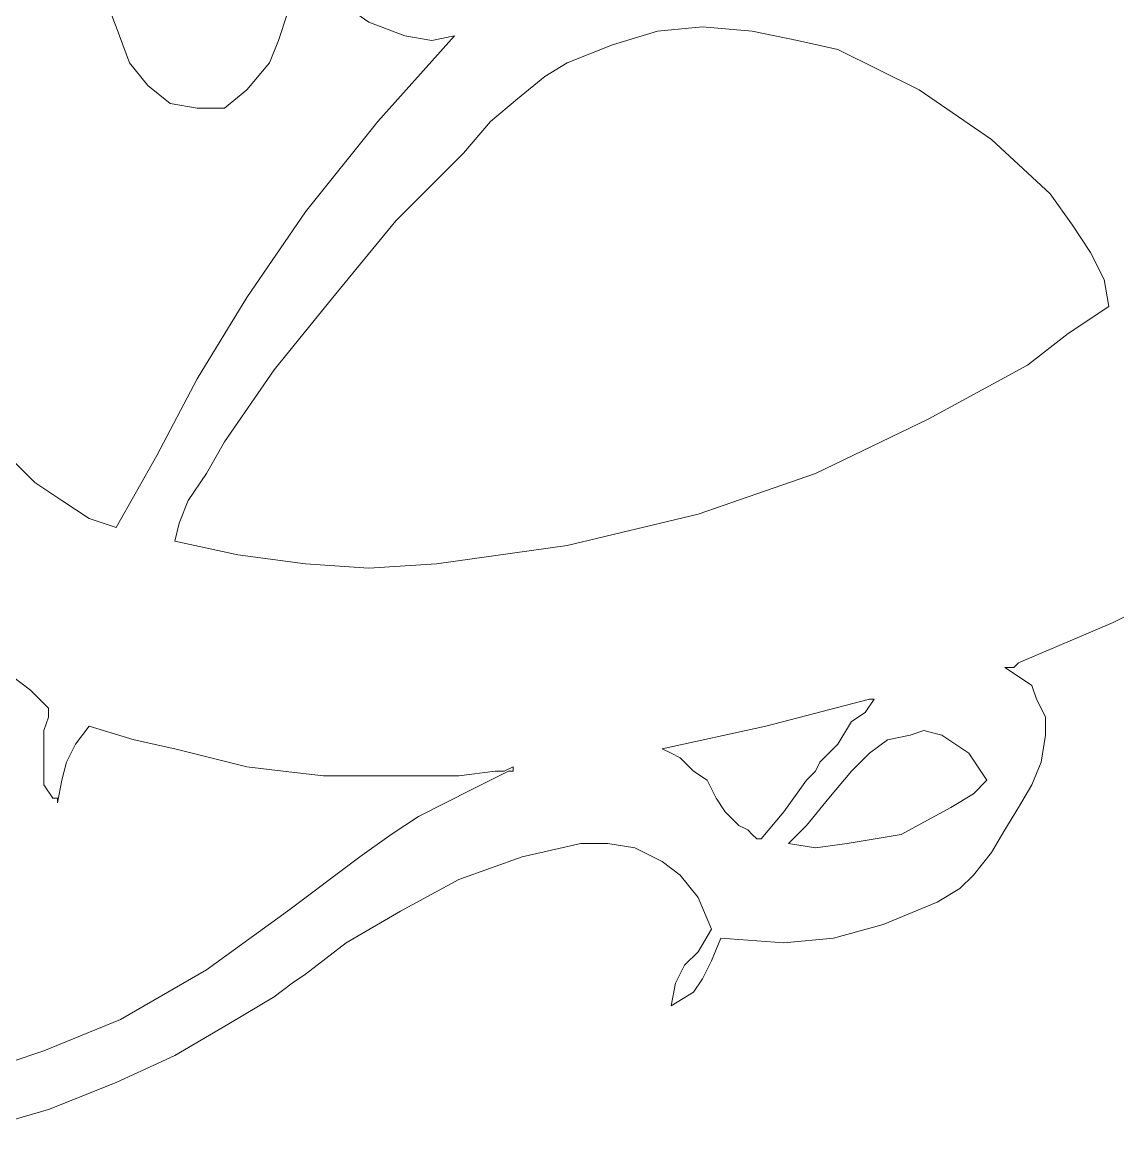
# Model space of a CAD drawing. Header units: centimetres. Extents: x -51 to 51, y -37 to 37.
# Drawn here: x -15.94 to -9.52, y -35.95 to -29.42 of the extents above; entities that cross this region are included whole.
import ezdxf

# ---------------------------------------------------------------- set-up
doc = ezdxf.new("R2010")
doc.units = ezdxf.units.CM
doc.header["$MEASUREMENT"] = 0
doc.layers.add('Layer 1', color=7, linetype='Continuous')

msp = doc.modelspace()

# ---------------------------------------------------------------- linework, layer by layer
at = {"layer": 'Layer 1', "lineweight": 9}
for points, knots in [([(-15.3064, -29.66166), (-15.3064, -29.66166), (-15.38571, -29.45016), (-15.38571, -29.45016), (-15.38571, -29.45016), (-15.38571, -29.45016), (-15.46502, -29.23867), (-15.46502, -29.23867), (-15.46502, -29.23867), (-15.46502, -29.23867), (-15.49145, -29.02718), (-15.49145, -29.02718), (-15.49145, -29.02718), (-15.49145, -29.02718), (-15.54433, -28.78925), (-15.54433, -28.78925)], [0, 0, 0, 0, 0.2, 0.2, 0.2, 0.2, 0.4, 0.4, 0.4, 0.4, 0.6, 0.6, 0.6, 0.6, 1, 1, 1, 1]), ([(-14.32825, -29.00074), (-14.32825, -29.00074), (-14.35469, -29.21224), (-14.35469, -29.21224), (-14.35469, -29.21224), (-14.35469, -29.21224), (-14.38112, -29.37085), (-14.38112, -29.37085), (-14.38112, -29.37085), (-14.38112, -29.37085), (-14.434, -29.52947), (-14.434, -29.52947), (-14.434, -29.52947), (-14.434, -29.52947), (-14.48687, -29.66166), (-14.48687, -29.66166), (-14.48687, -29.66166), (-14.48687, -29.66166), (-14.61905, -29.82027), (-14.61905, -29.82027), (-14.61905, -29.82027), (-14.61905, -29.82027), (-14.75123, -29.92602), (-14.75123, -29.92602), (-14.75123, -29.92602), (-14.75123, -29.92602), (-14.90985, -29.92602), (-14.90985, -29.92602), (-14.90985, -29.92602), (-14.90985, -29.92602), (-15.06847, -29.89958), (-15.06847, -29.89958), (-15.06847, -29.89958), (-15.06847, -29.89958), (-15.20065, -29.79384), (-15.20065, -29.79384), (-15.20065, -29.79384), (-15.20065, -29.79384), (-15.3064, -29.66166), (-15.3064, -29.66166)], [0, 0, 0, 0, 0.0909091, 0.0909091, 0.0909091, 0.0909091, 0.1818182, 0.1818182, 0.1818182, 0.1818182, 0.2727273, 0.2727273, 0.2727273, 0.2727273, 0.3636364, 0.3636364, 0.3636364, 0.3636364, 0.4545455, 0.4545455, 0.4545455, 0.4545455, 0.5454545, 0.5454545, 0.5454545, 0.5454545, 0.6363636, 0.6363636, 0.6363636, 0.6363636, 0.7272727, 0.7272727, 0.7272727, 0.7272727, 0.8181818, 0.8181818, 0.8181818, 0.8181818, 1, 1, 1, 1]), ([(-13.69377, -29.50304), (-13.69377, -29.50304), (-13.90527, -29.42373), (-13.90527, -29.42373), (-13.90527, -29.42373), (-13.90527, -29.42373), (-14.09032, -29.29154), (-14.09032, -29.29154), (-14.09032, -29.29154), (-14.09032, -29.29154), (-14.2225, -29.13293), (-14.2225, -29.13293), (-14.2225, -29.13293), (-14.2225, -29.13293), (-14.32825, -29.00074), (-14.32825, -29.00074)], [0, 0, 0, 0, 0.2, 0.2, 0.2, 0.2, 0.4, 0.4, 0.4, 0.4, 0.6, 0.6, 0.6, 0.6, 1, 1, 1, 1]), ([(-14.90985, -31.51221), (-14.90985, -31.51221), (-14.61905, -31.03635), (-14.61905, -31.03635), (-14.61905, -31.03635), (-14.61905, -31.03635), (-14.27538, -30.53406), (-14.27538, -30.53406), (-14.27538, -30.53406), (-14.27538, -30.53406), (-13.85239, -30.00533), (-13.85239, -30.00533), (-13.85239, -30.00533), (-13.85239, -30.00533), (-13.40297, -29.50304), (-13.40297, -29.50304)], [0, 0, 0, 0, 0.2, 0.2, 0.2, 0.2, 0.4, 0.4, 0.4, 0.4, 0.6, 0.6, 0.6, 0.6, 1, 1, 1, 1]), ([(-13.40297, -29.50304), (-13.40297, -29.50304), (-13.53516, -29.52947), (-13.53516, -29.52947), (-13.53516, -29.52947), (-13.53516, -29.52947), (-13.69377, -29.50304), (-13.69377, -29.50304)], [0, 0, 0, 0, 0.3333333, 0.3333333, 0.3333333, 0.3333333, 1, 1, 1, 1]), ([(-12.74206, -29.66166), (-12.74206, -29.66166), (-12.4777, -29.55591), (-12.4777, -29.55591), (-12.4777, -29.55591), (-12.4777, -29.55591), (-12.21333, -29.4766), (-12.21333, -29.4766), (-12.21333, -29.4766), (-12.21333, -29.4766), (-11.94897, -29.45016), (-11.94897, -29.45016), (-11.94897, -29.45016), (-11.94897, -29.45016), (-11.65816, -29.4766), (-11.65816, -29.4766), (-11.65816, -29.4766), (-11.65816, -29.4766), (-11.3938, -29.52947), (-11.3938, -29.52947), (-11.3938, -29.52947), (-11.3938, -29.52947), (-11.15587, -29.58235), (-11.15587, -29.58235), (-11.15587, -29.58235), (-11.15587, -29.58235), (-10.68002, -29.82027), (-10.68002, -29.82027), (-10.68002, -29.82027), (-10.68002, -29.82027), (-10.25703, -30.11108), (-10.25703, -30.11108), (-10.25703, -30.11108), (-10.25703, -30.11108), (-9.91336, -30.42831), (-9.91336, -30.42831), (-9.91336, -30.42831), (-9.91336, -30.42831), (-9.78117, -30.61337), (-9.78117, -30.61337), (-9.78117, -30.61337), (-9.78117, -30.61337), (-9.67543, -30.77199), (-9.67543, -30.77199), (-9.67543, -30.77199), (-9.67543, -30.77199), (-9.59612, -30.93061), (-9.59612, -30.93061), (-9.59612, -30.93061), (-9.59612, -30.93061), (-9.56968, -31.08923), (-9.56968, -31.08923)], [0, 0, 0, 0, 0.0714286, 0.0714286, 0.0714286, 0.0714286, 0.1428571, 0.1428571, 0.1428571, 0.1428571, 0.2142857, 0.2142857, 0.2142857, 0.2142857, 0.2857143, 0.2857143, 0.2857143, 0.2857143, 0.3571429, 0.3571429, 0.3571429, 0.3571429, 0.4285714, 0.4285714, 0.4285714, 0.4285714, 0.5, 0.5, 0.5, 0.5, 0.5714286, 0.5714286, 0.5714286, 0.5714286, 0.6428571, 0.6428571, 0.6428571, 0.6428571, 0.7142857, 0.7142857, 0.7142857, 0.7142857, 0.7857143, 0.7857143, 0.7857143, 0.7857143, 0.8571429, 0.8571429, 0.8571429, 0.8571429, 1, 1, 1, 1]), ([(-15.04203, -32.46392), (-15.04203, -32.46392), (-15.0156, -32.35818), (-15.0156, -32.35818), (-15.0156, -32.35818), (-15.0156, -32.35818), (-14.96273, -32.22599), (-14.96273, -32.22599), (-14.96273, -32.22599), (-14.96273, -32.22599), (-14.85698, -32.06738), (-14.85698, -32.06738), (-14.85698, -32.06738), (-14.85698, -32.06738), (-14.75123, -31.88232), (-14.75123, -31.88232), (-14.75123, -31.88232), (-14.75123, -31.88232), (-14.46043, -31.45934), (-14.46043, -31.45934), (-14.46043, -31.45934), (-14.46043, -31.45934), (-14.11676, -31.03635), (-14.11676, -31.03635), (-14.11676, -31.03635), (-14.11676, -31.03635), (-13.74665, -30.58693), (-13.74665, -30.58693), (-13.74665, -30.58693), (-13.74665, -30.58693), (-13.3501, -30.19039), (-13.3501, -30.19039), (-13.3501, -30.19039), (-13.3501, -30.19039), (-13.19148, -30.00533), (-13.19148, -30.00533), (-13.19148, -30.00533), (-13.19148, -30.00533), (-13.03286, -29.87315), (-13.03286, -29.87315), (-13.03286, -29.87315), (-13.03286, -29.87315), (-12.87424, -29.74096), (-12.87424, -29.74096), (-12.87424, -29.74096), (-12.87424, -29.74096), (-12.74206, -29.66166), (-12.74206, -29.66166)], [0, 0, 0, 0, 0.0769231, 0.0769231, 0.0769231, 0.0769231, 0.1538462, 0.1538462, 0.1538462, 0.1538462, 0.2307692, 0.2307692, 0.2307692, 0.2307692, 0.3076923, 0.3076923, 0.3076923, 0.3076923, 0.3846154, 0.3846154, 0.3846154, 0.3846154, 0.4615385, 0.4615385, 0.4615385, 0.4615385, 0.5384615, 0.5384615, 0.5384615, 0.5384615, 0.6153846, 0.6153846, 0.6153846, 0.6153846, 0.6923077, 0.6923077, 0.6923077, 0.6923077, 0.7692308, 0.7692308, 0.7692308, 0.7692308, 0.8461538, 0.8461538, 0.8461538, 0.8461538, 1, 1, 1, 1]), ([(-9.56968, -31.08923), (-9.56968, -31.08923), (-9.80761, -31.24784), (-9.80761, -31.24784), (-9.80761, -31.24784), (-9.80761, -31.24784), (-10.04554, -31.4329), (-10.04554, -31.4329), (-10.04554, -31.4329), (-10.04554, -31.4329), (-10.62714, -31.75014), (-10.62714, -31.75014), (-10.62714, -31.75014), (-10.62714, -31.75014), (-11.28805, -32.06738), (-11.28805, -32.06738), (-11.28805, -32.06738), (-11.28805, -32.06738), (-11.9754, -32.3053), (-11.9754, -32.3053), (-11.9754, -32.3053), (-11.9754, -32.3053), (-12.74206, -32.49036), (-12.74206, -32.49036), (-12.74206, -32.49036), (-12.74206, -32.49036), (-13.50872, -32.5961), (-13.50872, -32.5961), (-13.50872, -32.5961), (-13.50872, -32.5961), (-13.90527, -32.62254), (-13.90527, -32.62254), (-13.90527, -32.62254), (-13.90527, -32.62254), (-14.27538, -32.5961), (-14.27538, -32.5961), (-14.27538, -32.5961), (-14.27538, -32.5961), (-14.67192, -32.54323), (-14.67192, -32.54323), (-14.67192, -32.54323), (-14.67192, -32.54323), (-15.04203, -32.46392), (-15.04203, -32.46392)], [0, 0, 0, 0, 0.0833333, 0.0833333, 0.0833333, 0.0833333, 0.1666667, 0.1666667, 0.1666667, 0.1666667, 0.25, 0.25, 0.25, 0.25, 0.3333333, 0.3333333, 0.3333333, 0.3333333, 0.4166667, 0.4166667, 0.4166667, 0.4166667, 0.5, 0.5, 0.5, 0.5, 0.5833333, 0.5833333, 0.5833333, 0.5833333, 0.6666667, 0.6666667, 0.6666667, 0.6666667, 0.75, 0.75, 0.75, 0.75, 0.8333333, 0.8333333, 0.8333333, 0.8333333, 1, 1, 1, 1]), ([(-16.44317, -31.27428), (-16.44317, -31.27428), (-16.25811, -31.64439), (-16.25811, -31.64439), (-16.25811, -31.64439), (-16.25811, -31.64439), (-16.02018, -31.96163), (-16.02018, -31.96163), (-16.02018, -31.96163), (-16.02018, -31.96163), (-15.86157, -32.12025), (-15.86157, -32.12025), (-15.86157, -32.12025), (-15.86157, -32.12025), (-15.70295, -32.22599), (-15.70295, -32.22599), (-15.70295, -32.22599), (-15.70295, -32.22599), (-15.54433, -32.33174), (-15.54433, -32.33174), (-15.54433, -32.33174), (-15.54433, -32.33174), (-15.38571, -32.38461), (-15.38571, -32.38461)], [0, 0, 0, 0, 0.1428571, 0.1428571, 0.1428571, 0.1428571, 0.2857143, 0.2857143, 0.2857143, 0.2857143, 0.4285714, 0.4285714, 0.4285714, 0.4285714, 0.5714286, 0.5714286, 0.5714286, 0.5714286, 0.7142857, 0.7142857, 0.7142857, 0.7142857, 1, 1, 1, 1]), ([(-15.38571, -32.38461), (-15.38571, -32.38461), (-15.14778, -31.96163), (-15.14778, -31.96163), (-15.14778, -31.96163), (-15.14778, -31.96163), (-14.90985, -31.51221), (-14.90985, -31.51221)], [0, 0, 0, 0, 0.3333333, 0.3333333, 0.3333333, 0.3333333, 1, 1, 1, 1]), ([(-9.35819, -32.83403), (-9.35819, -32.83403), (-9.4375, -32.88691), (-9.4375, -32.88691), (-9.4375, -32.88691), (-9.4375, -32.88691), (-9.54325, -32.93978), (-9.54325, -32.93978)], [0, 0, 0, 0, 0.3333333, 0.3333333, 0.3333333, 0.3333333, 1, 1, 1, 1]), ([(-16.15237, -33.12483), (-16.15237, -33.12483), (-15.99375, -33.25702), (-15.99375, -33.25702), (-15.99375, -33.25702), (-15.99375, -33.25702), (-15.888, -33.33633), (-15.888, -33.33633), (-15.888, -33.33633), (-15.888, -33.33633), (-15.83513, -33.3892), (-15.83513, -33.3892), (-15.83513, -33.3892), (-15.83513, -33.3892), (-15.80869, -33.41564), (-15.80869, -33.41564), (-15.80869, -33.41564), (-15.80869, -33.41564), (-15.78226, -33.44207), (-15.78226, -33.44207), (-15.78226, -33.44207), (-15.78226, -33.44207), (-15.78226, -33.49495), (-15.78226, -33.49495), (-15.78226, -33.49495), (-15.78226, -33.49495), (-15.80869, -33.57425), (-15.80869, -33.57425), (-15.80869, -33.57425), (-15.80869, -33.57425), (-15.80869, -33.73287), (-15.80869, -33.73287)], [0, 0, 0, 0, 0.1111111, 0.1111111, 0.1111111, 0.1111111, 0.2222222, 0.2222222, 0.2222222, 0.2222222, 0.3333333, 0.3333333, 0.3333333, 0.3333333, 0.4444444, 0.4444444, 0.4444444, 0.4444444, 0.5555556, 0.5555556, 0.5555556, 0.5555556, 0.6666667, 0.6666667, 0.6666667, 0.6666667, 0.7777778, 0.7777778, 0.7777778, 0.7777778, 1, 1, 1, 1]), ([(-10.09841, -33.17771), (-10.09841, -33.17771), (-10.12485, -33.20414), (-10.12485, -33.20414), (-10.12485, -33.20414), (-10.12485, -33.20414), (-10.17772, -33.20414), (-10.17772, -33.20414)], [0, 0, 0, 0, 0.3333333, 0.3333333, 0.3333333, 0.3333333, 1, 1, 1, 1]), ([(-10.17772, -33.20414), (-10.17772, -33.20414), (-10.09841, -33.25702), (-10.09841, -33.25702), (-10.09841, -33.25702), (-10.09841, -33.25702), (-10.0191, -33.30989), (-10.0191, -33.30989)], [0, 0, 0, 0, 0.3333333, 0.3333333, 0.3333333, 0.3333333, 1, 1, 1, 1]), ([(-10.0191, -33.30989), (-10.0191, -33.30989), (-9.99267, -33.3892), (-9.99267, -33.3892), (-9.99267, -33.3892), (-9.99267, -33.3892), (-9.96623, -33.44207), (-9.96623, -33.44207)], [0, 0, 0, 0, 0.3333333, 0.3333333, 0.3333333, 0.3333333, 1, 1, 1, 1]), ([(-10.97082, -33.3892), (-10.97082, -33.3892), (-11.57886, -33.54782), (-11.57886, -33.54782), (-11.57886, -33.54782), (-11.57886, -33.54782), (-12.18689, -33.68), (-12.18689, -33.68)], [0, 0, 0, 0, 0.3333333, 0.3333333, 0.3333333, 0.3333333, 1, 1, 1, 1]), ([(-11.07656, -33.52138), (-11.07656, -33.52138), (-10.99725, -33.46851), (-10.99725, -33.46851), (-10.99725, -33.46851), (-10.99725, -33.46851), (-10.94438, -33.3892), (-10.94438, -33.3892)], [0, 0, 0, 0, 0.3333333, 0.3333333, 0.3333333, 0.3333333, 1, 1, 1, 1]), ([(-10.94438, -33.3892), (-10.94438, -33.3892), (-10.94438, -33.3892), (-10.94438, -33.3892), (-10.94438, -33.3892), (-10.94438, -33.3892), (-10.97082, -33.3892), (-10.97082, -33.3892)], [0, 0, 0, 0, 0.3333333, 0.3333333, 0.3333333, 0.3333333, 1, 1, 1, 1]), ([(-9.96623, -33.44207), (-9.96623, -33.44207), (-9.93979, -33.49495), (-9.93979, -33.49495), (-9.93979, -33.49495), (-9.93979, -33.49495), (-9.93979, -33.52138), (-9.93979, -33.52138)], [0, 0, 0, 0, 0.3333333, 0.3333333, 0.3333333, 0.3333333, 1, 1, 1, 1]), ([(-15.72938, -33.99724), (-15.72938, -33.99724), (-15.70295, -33.86506), (-15.70295, -33.86506), (-15.70295, -33.86506), (-15.70295, -33.86506), (-15.67651, -33.75931), (-15.67651, -33.75931), (-15.67651, -33.75931), (-15.67651, -33.75931), (-15.62364, -33.65356), (-15.62364, -33.65356), (-15.62364, -33.65356), (-15.62364, -33.65356), (-15.54433, -33.54782), (-15.54433, -33.54782)], [0, 0, 0, 0, 0.2, 0.2, 0.2, 0.2, 0.4, 0.4, 0.4, 0.4, 0.6, 0.6, 0.6, 0.6, 1, 1, 1, 1]), ([(-15.54433, -33.54782), (-15.54433, -33.54782), (-15.27996, -33.62713), (-15.27996, -33.62713), (-15.27996, -33.62713), (-15.27996, -33.62713), (-15.04203, -33.68), (-15.04203, -33.68), (-15.04203, -33.68), (-15.04203, -33.68), (-14.61905, -33.78575), (-14.61905, -33.78575), (-14.61905, -33.78575), (-14.61905, -33.78575), (-14.40756, -33.81218), (-14.40756, -33.81218), (-14.40756, -33.81218), (-14.40756, -33.81218), (-14.16963, -33.83862), (-14.16963, -33.83862), (-14.16963, -33.83862), (-14.16963, -33.83862), (-13.90527, -33.83862), (-13.90527, -33.83862), (-13.90527, -33.83862), (-13.90527, -33.83862), (-13.58803, -33.83862), (-13.58803, -33.83862)], [0, 0, 0, 0, 0.125, 0.125, 0.125, 0.125, 0.25, 0.25, 0.25, 0.25, 0.375, 0.375, 0.375, 0.375, 0.5, 0.5, 0.5, 0.5, 0.625, 0.625, 0.625, 0.625, 0.75, 0.75, 0.75, 0.75, 1, 1, 1, 1]), ([(-11.26162, -33.75931), (-11.26162, -33.75931), (-11.15587, -33.65356), (-11.15587, -33.65356), (-11.15587, -33.65356), (-11.15587, -33.65356), (-11.07656, -33.52138), (-11.07656, -33.52138)], [0, 0, 0, 0, 0.3333333, 0.3333333, 0.3333333, 0.3333333, 1, 1, 1, 1]), ([(-10.97082, -33.70644), (-10.97082, -33.70644), (-10.86507, -33.62713), (-10.86507, -33.62713), (-10.86507, -33.62713), (-10.86507, -33.62713), (-10.73289, -33.60069), (-10.73289, -33.60069), (-10.73289, -33.60069), (-10.73289, -33.60069), (-10.65358, -33.57425), (-10.65358, -33.57425), (-10.65358, -33.57425), (-10.65358, -33.57425), (-10.54783, -33.60069), (-10.54783, -33.60069), (-10.54783, -33.60069), (-10.54783, -33.60069), (-10.38921, -33.70644), (-10.38921, -33.70644), (-10.38921, -33.70644), (-10.38921, -33.70644), (-10.28347, -33.86506), (-10.28347, -33.86506)], [0, 0, 0, 0, 0.1428571, 0.1428571, 0.1428571, 0.1428571, 0.2857143, 0.2857143, 0.2857143, 0.2857143, 0.4285714, 0.4285714, 0.4285714, 0.4285714, 0.5714286, 0.5714286, 0.5714286, 0.5714286, 0.7142857, 0.7142857, 0.7142857, 0.7142857, 1, 1, 1, 1]), ([(-9.93979, -33.60069), (-9.93979, -33.60069), (-9.96623, -33.75931), (-9.96623, -33.75931), (-9.96623, -33.75931), (-9.96623, -33.75931), (-10.0191, -33.89149), (-10.0191, -33.89149), (-10.0191, -33.89149), (-10.0191, -33.89149), (-10.09841, -34.02367), (-10.09841, -34.02367), (-10.09841, -34.02367), (-10.09841, -34.02367), (-10.17772, -34.15586), (-10.17772, -34.15586)], [0, 0, 0, 0, 0.2, 0.2, 0.2, 0.2, 0.4, 0.4, 0.4, 0.4, 0.6, 0.6, 0.6, 0.6, 1, 1, 1, 1]), ([(-12.18689, -33.68), (-12.18689, -33.68), (-12.13402, -33.70644), (-12.13402, -33.70644), (-12.13402, -33.70644), (-12.13402, -33.70644), (-12.08115, -33.73287), (-12.08115, -33.73287)], [0, 0, 0, 0, 0.3333333, 0.3333333, 0.3333333, 0.3333333, 1, 1, 1, 1]), ([(-15.80869, -33.73287), (-15.80869, -33.73287), (-15.80869, -33.78575), (-15.80869, -33.78575), (-15.80869, -33.78575), (-15.80869, -33.78575), (-15.80869, -33.81218), (-15.80869, -33.81218)], [0, 0, 0, 0, 0.3333333, 0.3333333, 0.3333333, 0.3333333, 1, 1, 1, 1]), ([(-12.08115, -33.73287), (-12.08115, -33.73287), (-12.00184, -33.81218), (-12.00184, -33.81218), (-12.00184, -33.81218), (-12.00184, -33.81218), (-11.92253, -33.86506), (-11.92253, -33.86506)], [0, 0, 0, 0, 0.3333333, 0.3333333, 0.3333333, 0.3333333, 1, 1, 1, 1]), ([(-11.44667, -34.23517), (-11.44667, -34.23517), (-11.34093, -34.12942), (-11.34093, -34.12942), (-11.34093, -34.12942), (-11.34093, -34.12942), (-11.20874, -33.9708), (-11.20874, -33.9708), (-11.20874, -33.9708), (-11.20874, -33.9708), (-11.07656, -33.81218), (-11.07656, -33.81218), (-11.07656, -33.81218), (-11.07656, -33.81218), (-10.97082, -33.70644), (-10.97082, -33.70644)], [0, 0, 0, 0, 0.2, 0.2, 0.2, 0.2, 0.4, 0.4, 0.4, 0.4, 0.6, 0.6, 0.6, 0.6, 1, 1, 1, 1]), ([(-15.80869, -33.81218), (-15.80869, -33.81218), (-15.80869, -33.89149), (-15.80869, -33.89149), (-15.80869, -33.89149), (-15.80869, -33.89149), (-15.75582, -33.9708), (-15.75582, -33.9708)], [0, 0, 0, 0, 0.3333333, 0.3333333, 0.3333333, 0.3333333, 1, 1, 1, 1]), ([(-13.58803, -33.83862), (-13.58803, -33.83862), (-13.37654, -33.83862), (-13.37654, -33.83862), (-13.37654, -33.83862), (-13.37654, -33.83862), (-13.16504, -33.81218), (-13.16504, -33.81218)], [0, 0, 0, 0, 0.3333333, 0.3333333, 0.3333333, 0.3333333, 1, 1, 1, 1]), ([(-13.08573, -33.81218), (-13.08573, -33.81218), (-13.19148, -33.86506), (-13.19148, -33.86506), (-13.19148, -33.86506), (-13.19148, -33.86506), (-13.29723, -33.91793), (-13.29723, -33.91793)], [0, 0, 0, 0, 0.3333333, 0.3333333, 0.3333333, 0.3333333, 1, 1, 1, 1]), ([(-13.16504, -33.81218), (-13.16504, -33.81218), (-13.11217, -33.81218), (-13.11217, -33.81218), (-13.11217, -33.81218), (-13.11217, -33.81218), (-13.0593, -33.78575), (-13.0593, -33.78575)], [0, 0, 0, 0, 0.3333333, 0.3333333, 0.3333333, 0.3333333, 1, 1, 1, 1]), ([(-13.0593, -33.78575), (-13.0593, -33.78575), (-13.0593, -33.81218), (-13.0593, -33.81218), (-13.0593, -33.81218), (-13.0593, -33.81218), (-13.08573, -33.81218), (-13.08573, -33.81218)], [0, 0, 0, 0, 0.3333333, 0.3333333, 0.3333333, 0.3333333, 1, 1, 1, 1]), ([(-11.34093, -33.86506), (-11.34093, -33.86506), (-11.28805, -33.81218), (-11.28805, -33.81218), (-11.28805, -33.81218), (-11.28805, -33.81218), (-11.26162, -33.75931), (-11.26162, -33.75931)], [0, 0, 0, 0, 0.3333333, 0.3333333, 0.3333333, 0.3333333, 1, 1, 1, 1]), ([(-11.92253, -33.86506), (-11.92253, -33.86506), (-11.86966, -33.9708), (-11.86966, -33.9708), (-11.86966, -33.9708), (-11.86966, -33.9708), (-11.81678, -34.05011), (-11.81678, -34.05011)], [0, 0, 0, 0, 0.3333333, 0.3333333, 0.3333333, 0.3333333, 1, 1, 1, 1]), ([(-11.60529, -34.20873), (-11.60529, -34.20873), (-11.47311, -34.05011), (-11.47311, -34.05011), (-11.47311, -34.05011), (-11.47311, -34.05011), (-11.34093, -33.86506), (-11.34093, -33.86506)], [0, 0, 0, 0, 0.3333333, 0.3333333, 0.3333333, 0.3333333, 1, 1, 1, 1]), ([(-10.28347, -33.86506), (-10.28347, -33.86506), (-10.36278, -33.94437), (-10.36278, -33.94437), (-10.36278, -33.94437), (-10.36278, -33.94437), (-10.49496, -34.02367), (-10.49496, -34.02367), (-10.49496, -34.02367), (-10.49496, -34.02367), (-10.78576, -34.18229), (-10.78576, -34.18229), (-10.78576, -34.18229), (-10.78576, -34.18229), (-11.103, -34.23517), (-11.103, -34.23517), (-11.103, -34.23517), (-11.103, -34.23517), (-11.28805, -34.2616), (-11.28805, -34.2616), (-11.28805, -34.2616), (-11.28805, -34.2616), (-11.44667, -34.23517), (-11.44667, -34.23517)], [0, 0, 0, 0, 0.1428571, 0.1428571, 0.1428571, 0.1428571, 0.2857143, 0.2857143, 0.2857143, 0.2857143, 0.4285714, 0.4285714, 0.4285714, 0.4285714, 0.5714286, 0.5714286, 0.5714286, 0.5714286, 0.7142857, 0.7142857, 0.7142857, 0.7142857, 1, 1, 1, 1]), ([(-15.75582, -33.9708), (-15.75582, -33.9708), (-15.72938, -33.9708), (-15.72938, -33.9708), (-15.72938, -33.9708), (-15.72938, -33.9708), (-15.72938, -33.99724), (-15.72938, -33.99724)], [0, 0, 0, 0, 0.3333333, 0.3333333, 0.3333333, 0.3333333, 1, 1, 1, 1]), ([(-13.61446, -34.07655), (-13.61446, -34.07655), (-13.77308, -34.18229), (-13.77308, -34.18229), (-13.77308, -34.18229), (-13.77308, -34.18229), (-13.95814, -34.31448), (-13.95814, -34.31448), (-13.95814, -34.31448), (-13.95814, -34.31448), (-14.38112, -34.63171), (-14.38112, -34.63171), (-14.38112, -34.63171), (-14.38112, -34.63171), (-14.85698, -34.97539), (-14.85698, -34.97539), (-14.85698, -34.97539), (-14.85698, -34.97539), (-15.35927, -35.26619), (-15.35927, -35.26619)], [0, 0, 0, 0, 0.1666667, 0.1666667, 0.1666667, 0.1666667, 0.3333333, 0.3333333, 0.3333333, 0.3333333, 0.5, 0.5, 0.5, 0.5, 0.6666667, 0.6666667, 0.6666667, 0.6666667, 1, 1, 1, 1]), ([(-11.73747, -34.12942), (-11.73747, -34.12942), (-11.6846, -34.15586), (-11.6846, -34.15586), (-11.6846, -34.15586), (-11.6846, -34.15586), (-11.65816, -34.18229), (-11.65816, -34.18229)], [0, 0, 0, 0, 0.3333333, 0.3333333, 0.3333333, 0.3333333, 1, 1, 1, 1]), ([(-11.65816, -34.18229), (-11.65816, -34.18229), (-11.63173, -34.20873), (-11.63173, -34.20873), (-11.63173, -34.20873), (-11.63173, -34.20873), (-11.60529, -34.20873), (-11.60529, -34.20873)], [0, 0, 0, 0, 0.3333333, 0.3333333, 0.3333333, 0.3333333, 1, 1, 1, 1]), ([(-10.17772, -34.15586), (-10.17772, -34.15586), (-10.25703, -34.28804), (-10.25703, -34.28804), (-10.25703, -34.28804), (-10.25703, -34.28804), (-10.36278, -34.42022), (-10.36278, -34.42022), (-10.36278, -34.42022), (-10.36278, -34.42022), (-10.44209, -34.49953), (-10.44209, -34.49953), (-10.44209, -34.49953), (-10.44209, -34.49953), (-10.57427, -34.57884), (-10.57427, -34.57884)], [0, 0, 0, 0, 0.2, 0.2, 0.2, 0.2, 0.4, 0.4, 0.4, 0.4, 0.6, 0.6, 0.6, 0.6, 1, 1, 1, 1]), ([(-11.89609, -34.73746), (-11.89609, -34.73746), (-11.9754, -34.5524), (-11.9754, -34.5524), (-11.9754, -34.5524), (-11.9754, -34.5524), (-12.08115, -34.42022), (-12.08115, -34.42022), (-12.08115, -34.42022), (-12.08115, -34.42022), (-12.18689, -34.34091), (-12.18689, -34.34091), (-12.18689, -34.34091), (-12.18689, -34.34091), (-12.34551, -34.2616), (-12.34551, -34.2616), (-12.34551, -34.2616), (-12.34551, -34.2616), (-12.50413, -34.23517), (-12.50413, -34.23517), (-12.50413, -34.23517), (-12.50413, -34.23517), (-12.66275, -34.23517), (-12.66275, -34.23517), (-12.66275, -34.23517), (-12.66275, -34.23517), (-13.00643, -34.31448), (-13.00643, -34.31448), (-13.00643, -34.31448), (-13.00643, -34.31448), (-13.37654, -34.44666), (-13.37654, -34.44666), (-13.37654, -34.44666), (-13.37654, -34.44666), (-13.72021, -34.63171), (-13.72021, -34.63171), (-13.72021, -34.63171), (-13.72021, -34.63171), (-14.03745, -34.81677), (-14.03745, -34.81677), (-14.03745, -34.81677), (-14.03745, -34.81677), (-14.27538, -35.00182), (-14.27538, -35.00182)], [0, 0, 0, 0, 0.0833333, 0.0833333, 0.0833333, 0.0833333, 0.1666667, 0.1666667, 0.1666667, 0.1666667, 0.25, 0.25, 0.25, 0.25, 0.3333333, 0.3333333, 0.3333333, 0.3333333, 0.4166667, 0.4166667, 0.4166667, 0.4166667, 0.5, 0.5, 0.5, 0.5, 0.5833333, 0.5833333, 0.5833333, 0.5833333, 0.6666667, 0.6666667, 0.6666667, 0.6666667, 0.75, 0.75, 0.75, 0.75, 0.8333333, 0.8333333, 0.8333333, 0.8333333, 1, 1, 1, 1]), ([(-10.57427, -34.57884), (-10.57427, -34.57884), (-10.89151, -34.71102), (-10.89151, -34.71102), (-10.89151, -34.71102), (-10.89151, -34.71102), (-11.18231, -34.79033), (-11.18231, -34.79033), (-11.18231, -34.79033), (-11.18231, -34.79033), (-11.47311, -34.81677), (-11.47311, -34.81677), (-11.47311, -34.81677), (-11.47311, -34.81677), (-11.84322, -34.79033), (-11.84322, -34.79033)], [0, 0, 0, 0, 0.2, 0.2, 0.2, 0.2, 0.4, 0.4, 0.4, 0.4, 0.6, 0.6, 0.6, 0.6, 1, 1, 1, 1]), ([(-12.13402, -35.18688), (-12.13402, -35.18688), (-12.10759, -35.0547), (-12.10759, -35.0547), (-12.10759, -35.0547), (-12.10759, -35.0547), (-12.05471, -34.94895), (-12.05471, -34.94895), (-12.05471, -34.94895), (-12.05471, -34.94895), (-11.9754, -34.86964), (-11.9754, -34.86964), (-11.9754, -34.86964), (-11.9754, -34.86964), (-11.89609, -34.73746), (-11.89609, -34.73746)], [0, 0, 0, 0, 0.2, 0.2, 0.2, 0.2, 0.4, 0.4, 0.4, 0.4, 0.6, 0.6, 0.6, 0.6, 1, 1, 1, 1]), ([(-11.84322, -34.79033), (-11.84322, -34.79033), (-11.89609, -34.92252), (-11.89609, -34.92252), (-11.89609, -34.92252), (-11.89609, -34.92252), (-11.94897, -35.02826), (-11.94897, -35.02826), (-11.94897, -35.02826), (-11.94897, -35.02826), (-12.00184, -35.10757), (-12.00184, -35.10757), (-12.00184, -35.10757), (-12.00184, -35.10757), (-12.13402, -35.18688), (-12.13402, -35.18688)], [0, 0, 0, 0, 0.2, 0.2, 0.2, 0.2, 0.4, 0.4, 0.4, 0.4, 0.6, 0.6, 0.6, 0.6, 1, 1, 1, 1]), ([(-14.27538, -35.00182), (-14.27538, -35.00182), (-14.35469, -35.0547), (-14.35469, -35.0547), (-14.35469, -35.0547), (-14.35469, -35.0547), (-14.46043, -35.13401), (-14.46043, -35.13401), (-14.46043, -35.13401), (-14.46043, -35.13401), (-14.7248, -35.29263), (-14.7248, -35.29263), (-14.7248, -35.29263), (-14.7248, -35.29263), (-15.04203, -35.47768), (-15.04203, -35.47768), (-15.04203, -35.47768), (-15.04203, -35.47768), (-15.38571, -35.6363), (-15.38571, -35.6363), (-15.38571, -35.6363), (-15.38571, -35.6363), (-15.78226, -35.79492), (-15.78226, -35.79492), (-15.78226, -35.79492), (-15.78226, -35.79492), (-16.15237, -35.90067), (-16.15237, -35.90067), (-16.15237, -35.90067), (-16.15237, -35.90067), (-16.4696, -35.95354), (-16.4696, -35.95354), (-16.4696, -35.95354), (-16.4696, -35.95354), (-16.76041, -35.9271), (-16.76041, -35.9271)], [0, 0, 0, 0, 0.1, 0.1, 0.1, 0.1, 0.2, 0.2, 0.2, 0.2, 0.3, 0.3, 0.3, 0.3, 0.4, 0.4, 0.4, 0.4, 0.5, 0.5, 0.5, 0.5, 0.6, 0.6, 0.6, 0.6, 0.7, 0.7, 0.7, 0.7, 0.8, 0.8, 0.8, 0.8, 1, 1, 1, 1]), ([(-15.35927, -35.26619), (-15.35927, -35.26619), (-15.80869, -35.45124), (-15.80869, -35.45124), (-15.80869, -35.45124), (-15.80869, -35.45124), (-16.20524, -35.58343), (-16.20524, -35.58343), (-16.20524, -35.58343), (-16.20524, -35.58343), (-16.36386, -35.6363), (-16.36386, -35.6363), (-16.36386, -35.6363), (-16.36386, -35.6363), (-16.49604, -35.66274), (-16.49604, -35.66274), (-16.49604, -35.66274), (-16.49604, -35.66274), (-16.60179, -35.68917), (-16.60179, -35.68917), (-16.60179, -35.68917), (-16.60179, -35.68917), (-16.6811, -35.71561), (-16.6811, -35.71561)], [0, 0, 0, 0, 0.1428571, 0.1428571, 0.1428571, 0.1428571, 0.2857143, 0.2857143, 0.2857143, 0.2857143, 0.4285714, 0.4285714, 0.4285714, 0.4285714, 0.5714286, 0.5714286, 0.5714286, 0.5714286, 0.7142857, 0.7142857, 0.7142857, 0.7142857, 1, 1, 1, 1])]:
    msp.add_open_spline(points, degree=3, knots=knots, dxfattribs=at)
for points in [[(-9.54325, -32.93978), (-9.54325, -32.93978), (-10.09841, -33.17771), (-10.09841, -33.17771)], [(-10.17772, -33.20414), (-10.17772, -33.20414), (-10.17772, -33.20414), (-10.17772, -33.20414)], [(-10.94438, -33.3892), (-10.94438, -33.3892), (-10.94438, -33.3892), (-10.94438, -33.3892)], [(-9.93979, -33.52138), (-9.93979, -33.52138), (-9.93979, -33.60069), (-9.93979, -33.60069)], [(-13.29723, -33.91793), (-13.29723, -33.91793), (-13.61446, -34.07655), (-13.61446, -34.07655)], [(-11.81678, -34.05011), (-11.81678, -34.05011), (-11.73747, -34.12942), (-11.73747, -34.12942)]]:
    msp.add_open_spline(points, degree=3, dxfattribs=at)

doc.saveas('drawing.dxf')
